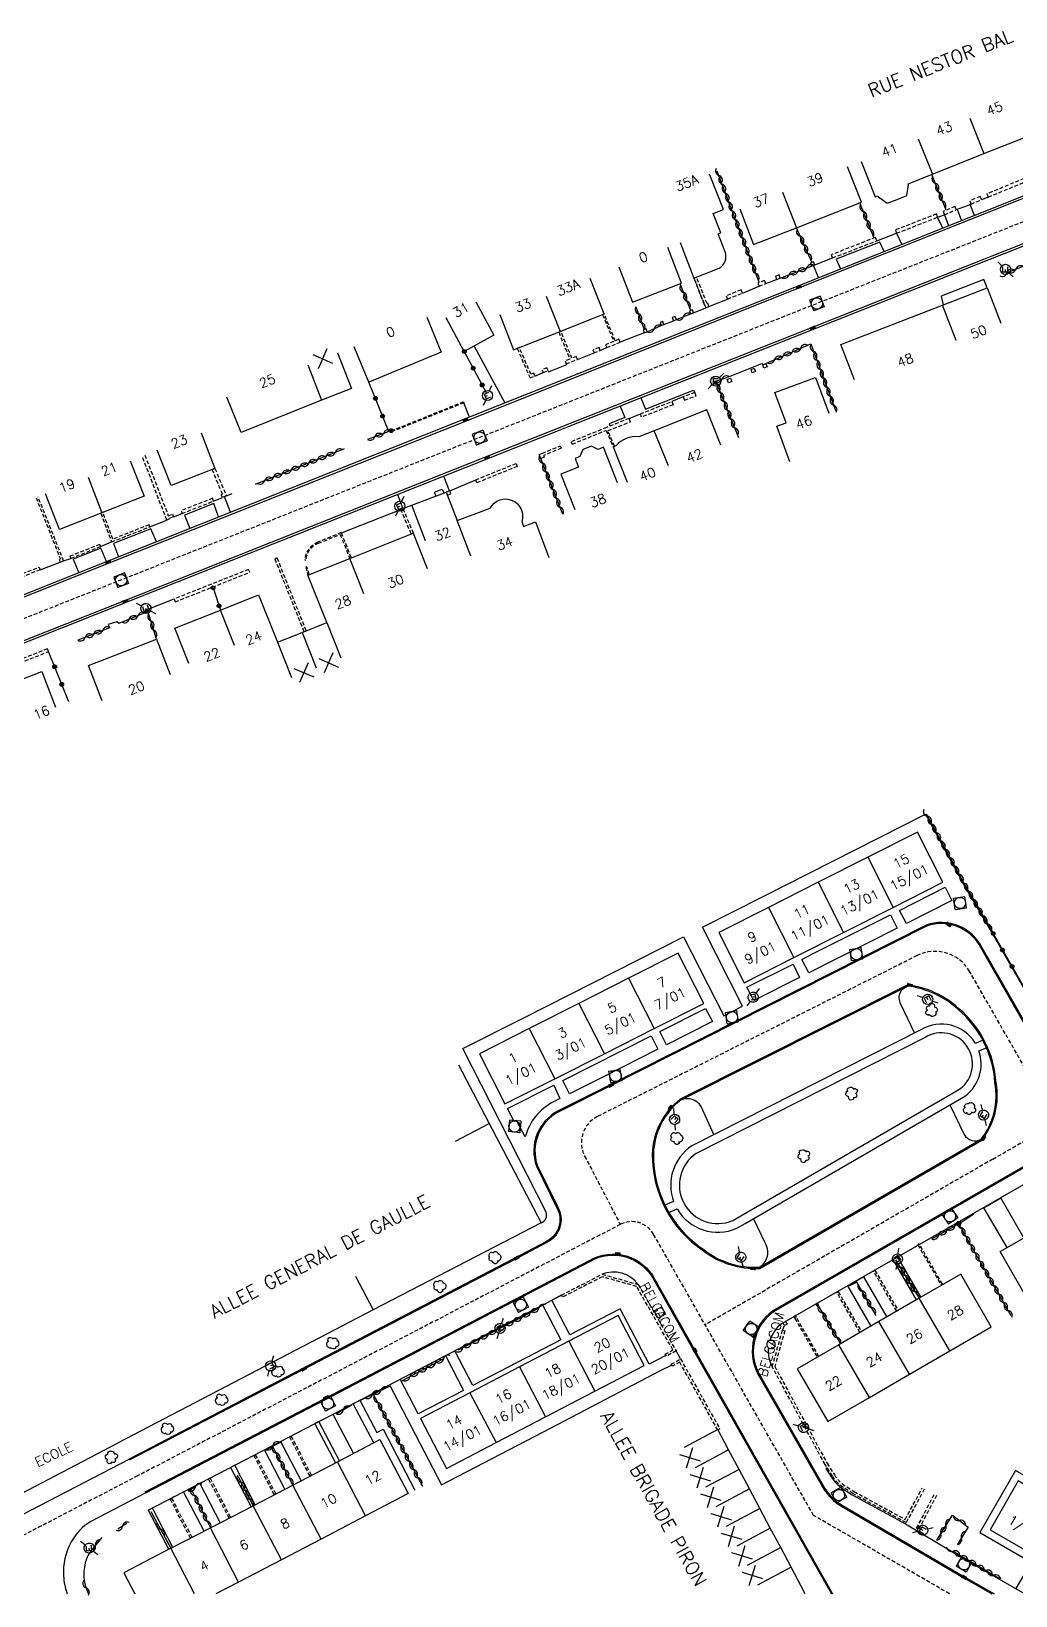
# Model space of a CAD drawing. Header units: millimetres. Extents: x 153000 to 154001, y 120000 to 121000.
# Drawn here: x 153397.5 to 153526.9, y 119999.7 to 120205.3 of the extents above; entities that cross this region are included whole.
import ezdxf
from ezdxf.enums import TextEntityAlignment as Align

# ---------------------------------------------------------------- set-up
doc = ezdxf.new("R2010")
doc.units = ezdxf.units.MM
doc.linetypes.add('DASHED', pattern=[0.75, 0.5, -0.25])
doc.layers.get('0').update_dxf_attribs({"linetype": 'CONTINUOUS'})
for name, color, linetype in [('W0001', 6, 'DASHED'), ('W0008', 7, 'CONTINUOUS'), ('W0100', 7, 'CONTINUOUS'), ('W0112', 1, 'DASHED'), ('W0300', 7, 'CONTINUOUS'), ('W0310', 3, 'CONTINUOUS'), ('W0322', 7, 'CONTINUOUS'), ('W0334', 7, 'CONTINUOUS'), ('W0400', 7, 'CONTINUOUS'), ('W0420', 7, 'CONTINUOUS'), ('W0471', 7, 'CONTINUOUS'), ('W0984', 7, 'CONTINUOUS'), ('W0989', 7, 'CONTINUOUS'), ('W0991', 7, 'CONTINUOUS'), ('W1102', 7, 'CONTINUOUS')]:
    doc.layers.add(name, color=color, linetype=linetype)
doc.styles.get("Standard").update_dxf_attribs({"font": 'romans.shx', "width": 0.85})

# ---------------------------------------------------------------- blocks, each defined once
blk = doc.blocks.new('T471')
for p, q in [((-0.333334, 0.333334), (-0.333334, -0.333334)), ((-0.333334, 0.333334), (0.333334, 0.333334)), ((-0.333334, 0), (0, 0)), ((0.500001, 0.500001), (1.000002, 1.000002)), ((-0.500001, -0.500001), (-1.000002, -1.000002)), ((-0.333334, -0.333334), (0.333334, -0.333334))]:
    blk.add_line(p, q)
blk.add_ellipse((0, 0), major_axis=(0.471405, 0.471405), ratio=1, start_param=5.4977871438, end_param=11.780972451)
blk = doc.blocks.new('T420')
for p, q in [((0.75, 0.75), (-0.75, 0.75)), ((-0.75, 0.75), (-0.75, -0.75)), ((0.75, 0.75), (0.75, -0.75)), ((0.75, -0.75), (-0.75, -0.75))]:
    blk.add_line(p, q)
blk.add_ellipse((0, 0), major_axis=(-0.53, 0.53), ratio=1, start_param=3.926991, end_param=10.210176)
blk = doc.blocks.new('T400')
for p, q in [((-0.15, 0.3), (0.15, 0.3)), ((-0.15, -0.25), (-0.15, 0.3)), ((-0.15, 0.15), (0.15, 0.15)), ((-0.15, 0), (0.15, 0)), ((0.15, 0.3), (0.15, -0.25)), ((-0.15, -0.15), (0.15, -0.15)), ((-0.15, -0.25), (-0.15, -0.3)), ((-0.15, -0.3), (0.15, -0.3)), ((0.15, -0.3), (0.15, -0.25))]:
    blk.add_line(p, q)
blk = doc.blocks.new('T300')
for p, q in [((-0.8, 0.51), (-0.86, 0.34)), ((-0.86, 0.34), (-0.86, 0.17)), ((-0.86, 0.17), (-0.74, 0.06)), ((-0.69, 0.63), (-0.8, 0.51)), ((-0.8, -0.06), (-0.74, 0.06)), ((-0.74, 0.06), (-0.69, 0.11)), ((-0.57, 0.69), (-0.69, 0.63)), ((-0.46, 0.69), (-0.57, 0.69)), ((-0.29, 0.63), (-0.46, 0.69)), ((-0.29, 0.63), (-0.17, 0.74)), ((-0.23, 0.57), (-0.29, 0.63)), ((-0.17, 0.74), (-0.06, 0.8)), ((-0.06, 0.8), (0.06, 0.8)), ((0.06, 0.8), (0.23, 0.74)), ((0.23, 0.74), (0.34, 0.63)), ((0.34, 0.63), (0.4, 0.51)), ((0.46, 0.46), (0.34, 0.46)), ((0.4, 0.51), (0.4, 0.46)), ((0.57, 0.4), (0.46, 0.46)), ((0.57, 0.4), (0.69, 0.29)), ((0.69, 0.29), (0.74, 0.17)), ((0.74, 0.06), (0.69, -0.17)), ((0.74, 0.17), (0.74, 0.06)), ((-0.8, -0.17), (-0.8, -0.06)), ((-0.8, -0.23), (-0.8, -0.17)), ((-0.74, -0.34), (-0.8, -0.23)), ((-0.69, -0.4), (-0.74, -0.34)), ((-0.51, -0.46), (-0.69, -0.4)), ((-0.4, -0.46), (-0.51, -0.46)), ((-0.4, -0.46), (-0.34, -0.46)), ((-0.34, -0.46), (-0.34, -0.4)), ((-0.34, -0.51), (-0.34, -0.46)), ((-0.29, -0.63), (-0.34, -0.51)), ((-0.17, -0.74), (-0.29, -0.63)), ((-0.06, -0.8), (-0.17, -0.74)), ((0.06, -0.8), (-0.06, -0.8)), ((0.17, -0.74), (0.06, -0.8)), ((0.23, -0.69), (0.17, -0.74)), ((0.29, -0.46), (0.23, -0.46)), ((0.29, -0.63), (0.23, -0.69)), ((0.46, -0.4), (0.29, -0.46)), ((0.34, -0.51), (0.29, -0.63)), ((0.34, -0.51), (0.34, -0.46)), ((0.57, -0.34), (0.46, -0.4)), ((0.63, -0.29), (0.57, -0.34)), ((0.69, -0.17), (0.63, -0.29))]:
    blk.add_line(p, q)
blk = doc.blocks.new('t310o')
at = {"color": 0, "linetype": 'Continuous'}
for centre, start, end in [((-0.5, 0.38), 216.8699, 323.1304), ((0.5, -0.37), 36.8699, 143.1303)]:
    blk.add_arc(centre, 0.625, start, end, dxfattribs=at)
blk = doc.blocks.new('t322o')
at = {"color": 0, "linetype": 'Continuous'}
for radius in [0.25, 0.15]:
    blk.add_circle((0, 0), radius, dxfattribs=at)
blk = doc.blocks.new('t991o')
at = {"color": 0, "linetype": 'Continuous'}
for p, q in [((-1, 1), (1, -1)), ((-1, -1), (1, 1))]:
    blk.add_line(p, q, dxfattribs=at)

msp = doc.modelspace()

# ---------------------------------------------------------------- linework, layer by layer
at = {"layer": 'W0001'}
for p, q in [((153523.89, 120057.11), (153539.33, 120066.02)), ((153523.89, 120057.11), (153486.08, 120035.34)), ((153518.2, 120000), (153500.34, 120010.29))]:
    msp.add_line(p, q, dxfattribs=at)
at = {"layer": 'W0001', "flags": 128}
msp.add_lwpolyline([(153546.02, 120187.52, -0.003209), (153544.46, 120186.82), (153499.65, 120169.08), (153456.79, 120152.05), (153409.24, 120133.17), (153360.86, 120113.97), (153300.6, 120089.8)], format="xyb", dxfattribs=at)
at = {"layer": 'W0001'}
for points in [[(153532.23, 120061.93), (153520.83, 120081.78, 0.398226), (153513.93, 120083.85), (153471.91, 120062.7, 0.418221), (153470.24, 120057.52), (153474.92, 120048.53)], [(153500.34, 120010.29), (153479.3, 120047.24, 0.40325), (153474.92, 120048.53), (153411.47, 120015.49)]]:
    msp.add_lwpolyline(points, format="xyb", dxfattribs=at)
at = {"layer": 'W0001', "flags": 128}
msp.add_lwpolyline([(153411.47, 120015.49), (153398.51, 120008.75), (153388.79, 120003.69), (153388.79, 120003.69)], dxfattribs=at)
at = {"layer": 'W0008'}
for points in [[(153308.64, 120131.62), (153315.93, 120103.23), (153315.64, 120103.13, 0.403208), (153320.73, 120100.85), (153341.36, 120109.05), (153348.57, 120111.93), (153359.45, 120116.17), (153408.09, 120135.57), (153455.13, 120154.3), (153498.85, 120171.75), (153543.61, 120189.61), (153543.55, 120189.75), (153545.29, 120190.37)], [(153617.71, 120087.38), (153601.62, 120096.42, 0.233074), (153597.01, 120095.98), (153570.05, 120080.48), (153534.88, 120060.11), (153494.99, 120037.19, 0.407781), (153493.39, 120028.22), (153501.68, 120013.76, 0.117629), (153503.92, 120011.56), (153519.79, 120002.29), (153523.77, 120000)], [(153529.96, 120071.54), (153522.34, 120084.81, 0.382654), (153515.17, 120087.72), (153473.38, 120066.6), (153466.83, 120063.31, 0.374894), (153464.04, 120056.24), (153466.7, 120050.8, -0.434135), (153465.28, 120046.15), (153460.96, 120043.89), (153433.09, 120029.38), (153410.45, 120017.58), (153410.38, 120017.71)], [(153412.55, 120013.27), (153412.48, 120013.4), (153436.01, 120025.62), (153470.87, 120043.8, -0.429069), (153479.47, 120041.31), (153484.96, 120031.62), (153502.84, 120000, 0.40713)]]:
    msp.add_lwpolyline(points, format="xyb", dxfattribs=at)
msp.add_lwpolyline([(153361.84, 120111.49), (153410.22, 120130.7), (153457.77, 120149.58), (153500.63, 120166.6), (153545.69, 120184.44)], dxfattribs=at)
at = {"layer": 'W0008', "flags": 128}
for points in [[(153301.74, 120087.21), (153297.45, 120085.49), (153294.38, 120081.19), (153294.06, 120076.91), (153357.47, 120030.99), (153386.21, 120010.19), (153389.18, 120008.12, 0.1029), (153390.05, 120007.73, 0.1654), (153391.67, 120008.02), (153410.38, 120017.71), (153410.38, 120017.71)], [(153412.55, 120013.27), (153405.35, 120009.48, 0.1436), (153402.76, 120006.81, 0.1436), (153401.74, 120002.34, 0.072366), (153402.22, 120000, 0.1286)]]:
    msp.add_lwpolyline(points, format="xyb", dxfattribs=at)
at = {"layer": 'W0008'}
msp.add_lwpolyline([(153493.26, 120042.76), (153522.45, 120059.61, 0.216518), (153524.32, 120067.14, 0.2039), (153519.4, 120076.92, 0.154888), (153512.7, 120080), (153482.79, 120064.99, 0.225492), (153479.13, 120057.76, 0.252645), (153485.8, 120045.11, 0.181581)], format="xyb", close=True, dxfattribs=at)
at = {"layer": 'W0100'}
for points in [[(153506.57, 120188.17), (153508.42, 120183.52), (153508.83, 120183.68), (153508.88, 120183.54), (153510.01, 120182.69), (153511.3, 120183.2), (153512.58, 120183.71), (153512.82, 120185.1), (153512.76, 120185.25), (153515.95, 120186.52), (153522.73, 120189.23), (153529.19, 120191.78), (153534.77, 120193.99), (153532.93, 120198.64)], [(153490.63, 120181.96), (153492.45, 120177.3), (153498.08, 120179.49), (153506.62, 120182.82), (153504.81, 120187.48)], [(153474.72, 120174.35), (153476.54, 120169.69), (153482.99, 120172.21), (153481.18, 120176.87)], [(153459.08, 120168.09), (153460.91, 120163.44), (153467.02, 120165.85), (153472.81, 120168.15), (153470.96, 120172.8)], [(153505.71, 120159.5), (153503.9, 120164.16), (153517.27, 120169.33), (153523.13, 120171.6), (153524.94, 120166.94)], [(153455.92, 120169.74), (153458.3, 120165.35), (153454.42, 120163.23), (153452.03, 120167.63)], [(153449.48, 120167.75), (153451.38, 120163.12), (153441.86, 120159.21), (153439.96, 120163.83)], [(153437.76, 120163.03), (153439.59, 120158.37), (153435.66, 120156.84), (153425.09, 120152.58), (153423.22, 120157.22)], [(153497.23, 120148.73), (153495.5, 120153.42), (153496.71, 120153.87), (153495.24, 120157.84), (153500.6, 120159.82), (153502.34, 120155.13)], [(153419.82, 120152.52), (153421.65, 120147.87), (153415.88, 120145.6), (153414.05, 120150.26)], [(153474.55, 120145.98), (153472.71, 120150.63), (153472.02, 120150.36), (153471.13, 120150.78), (153470.55, 120150.55), (153469.98, 120150.33), (153469.62, 120149.41), (153468.99, 120149.16), (153469.44, 120148.03), (153467.13, 120147.11), (153468.97, 120142.46)], [(153410.51, 120148.87), (153412.33, 120144.21), (153406.79, 120142.04), (153401.22, 120139.85), (153399.39, 120144.5)], [(153449.3, 120138.36), (153447.52, 120143.03), (153452.05, 120144.75), (153453.48, 120141)], [(153418.23, 120122.21), (153416.38, 120126.85), (153422.37, 120129.24), (153427.38, 120131.24), (153429.85, 120125.02), (153433.11, 120126.32), (153436.36, 120127.62), (153433.87, 120133.84), (153439.37, 120136.03), (153447.7, 120139.35), (153449.55, 120134.71)], [(153406.84, 120117.31), (153405.03, 120121.97), (153413.97, 120125.43), (153415.78, 120120.77)], [(153382.28, 120107.59), (153380.42, 120112.23), (153390.96, 120116.44), (153390.33, 120117.88), (153393.24, 120119), (153398.88, 120121.16), (153400.67, 120116.49)], [(153453.65, 120069.51), (153464.51, 120048.75), (153442.45, 120037.3), (153408.82, 120019.78)], [(153415.84, 120006.01), (153421.06, 120008.65), (153426.68, 120011.57), (153431.89, 120014.29), (153437.74, 120017.34), (153443.34, 120020.26), (153447.04, 120013.16), (153441.44, 120010.24), (153435.59, 120007.19), (153430.38, 120004.47), (153424.76, 120001.55), (153421.76, 120000)], [(153539.91, 120007.52), (153533.57, 120011.18), (153527.23, 120014.83), (153523.53, 120008.42), (153529.87, 120004.77), (153536.21, 120001.11), (153538.14, 120000)]]:
    msp.add_lwpolyline(points, dxfattribs=at)
for points in [[(153482.81, 120177.53), (153484.61, 120172.86), (153487.92, 120174.15, 0.35618), (153488.71, 120176.32), (153487.81, 120178.66), (153488.15, 120178.79), (153487.15, 120181.36), (153488.47, 120181.88), (153486.65, 120186.53)], [(153488.13, 120150.9), (153486.29, 120155.55), (153479.36, 120152.81), (153477.38, 120152.03, 0.231262), (153474.32, 120150.82), (153473.99, 120150.69), (153475.82, 120146.04)], [(153453.48, 120141), (153457.83, 120142.64, -0.920479), (153461.98, 120140.87), (153462.22, 120140.24), (153463.76, 120140.82), (153465.52, 120136.14)]]:
    msp.add_lwpolyline(points, format="xyb", dxfattribs=at)
for points in [[(153504.28, 120086.88), (153510.81, 120090.19), (153517.34, 120093.49), (153514, 120100.09), (153507.47, 120096.79), (153500.94, 120093.48), (153494.41, 120090.18), (153487.88, 120086.88), (153491.22, 120080.27), (153497.75, 120083.58)], [(153472.83, 120070.96), (153479.36, 120074.27), (153485.89, 120077.57), (153482.55, 120084.18), (153476.02, 120080.87), (153469.49, 120077.57), (153462.96, 120074.26), (153456.43, 120070.96), (153459.77, 120064.36), (153466.3, 120067.66)], [(153523.69, 120035.07), (153519.67, 120042), (153514.21, 120038.84), (153508.93, 120035.78), (153503.66, 120032.72), (153498.19, 120029.55), (153502.21, 120022.63), (153507.67, 120025.79), (153512.95, 120028.85), (153518.23, 120031.91)], [(153479.91, 120036.22), (153479.37, 120037.18), (153480.33, 120037.71), (153480.86, 120036.76)], [(153465.08, 120023.24), (153471.57, 120026.62), (153478.06, 120030), (153474.64, 120036.56), (153468.15, 120033.18), (153461.66, 120029.8), (153455.17, 120026.42), (153448.68, 120023.04), (153452.1, 120016.48), (153458.59, 120019.86)]]:
    msp.add_lwpolyline(points, close=True, dxfattribs=at)
at = {"layer": 'W0100', "flags": 128}
msp.add_lwpolyline([(153547.28, 120057.9), (153551.28, 120050.96), (153545.31, 120047.51), (153540.08, 120044.5), (153534.9, 120041.51), (153528.86, 120038.02), (153524.86, 120044.96), (153530.89, 120048.43), (153536.09, 120051.44), (153541.31, 120054.45)], close=True, dxfattribs=at)
at = {"layer": 'W0100'}
msp.add_lwpolyline([(153494.91, 120032.24, 12.783104), (153494.74, 120032.21, 0.078228)], format="xyb", close=True, dxfattribs=at)
at = {"layer": 'W0100', "flags": 128}
for points in [[(153499.24, 120000), (153498.75, 120000.93), (153497.38, 120003.5), (153496.01, 120006.07), (153494.64, 120008.64), (153493.27, 120011.2), (153491.9, 120013.77), (153490.54, 120016.34), (153489.17, 120018.91), (153487.75, 120021.57), (153483.34, 120019.22)], [(153389.69, 120014.96), (153386.73, 120010.93), (153388.9, 120009.33), (153388.9, 120009.31), (153391.56, 120010.77), (153408.82, 120019.78), (153408.82, 120019.78)], [(153415.84, 120006.01), (153409.69, 120002.74), (153411.11, 120000)]]:
    msp.add_lwpolyline(points, dxfattribs=at)
at = {"layer": 'W0112'}
for points in [[(153528, 120185.95), (153523.12, 120183.93), (153523.29, 120183.51), (153528.18, 120185.52)], [(153521.03, 120182.6), (153522.41, 120183.17), (153522.23, 120183.6), (153520.86, 120183.02)], [(153511.24, 120178.75), (153516.64, 120180.87), (153516.47, 120181.29), (153511.08, 120179.17)], [(153517.55, 120181.19), (153519.1, 120181.86), (153518.92, 120182.28), (153517.37, 120181.61)], [(153508.47, 120178.2), (153502.66, 120175.93), (153502.83, 120175.51), (153508.63, 120177.77)], [(153500.07, 120174.44), (153500.48, 120174.6), (153500.32, 120175.02), (153499.91, 120174.87)], [(153484.61, 120172.86), (153485.99, 120169.37)], [(153493.88, 120172.57), (153493, 120172.22), (153493.17, 120171.79), (153494.05, 120172.14)], [(153495.79, 120173.28), (153495.32, 120173.13), (153495.46, 120172.69), (153495.93, 120172.84)], [(153490.81, 120171.32), (153488.85, 120170.53), (153489.02, 120170.11), (153490.98, 120170.9)], [(153484.16, 120168.17), (153484.55, 120168.3), (153484.42, 120168.7), (153484.03, 120168.57)], [(153472.6, 120168.06), (153474.07, 120164.54), (153472.99, 120164.1), (153473.14, 120163.73), (153474.49, 120164.27), (153474.9, 120164.45), (153474.73, 120164.84), (153474.33, 120164.66), (153474.34, 120164.65), (153474.27, 120164.62), (153472.81, 120168.15)], [(153480.51, 120167.15), (153480.15, 120167.01), (153480.3, 120166.62), (153480.66, 120166.75)], [(153482.15, 120167.82), (153481.75, 120167.67), (153481.9, 120167.27), (153482.3, 120167.42)], [(153466.83, 120165.77), (153468.29, 120162.23), (153467.68, 120161.99), (153467.83, 120161.6), (153469.29, 120162.18), (153469.13, 120162.57), (153468.56, 120162.34), (153467.11, 120165.88)], [(153478.31, 120166.21), (153477.93, 120166.07), (153478.08, 120165.67), (153478.46, 120165.81)], [(153461.38, 120163.62), (153463.06, 120159.75), (153463.7, 120160), (153463.55, 120160.39), (153463.17, 120160.24), (153461.66, 120163.73)], [(153472.13, 120163.74), (153471.32, 120163.43), (153471.47, 120163.05), (153472.27, 120163.36)], [(153464.79, 120160.44), (153465.43, 120160.68), (153465.28, 120161.07), (153464.64, 120160.83)], [(153492.54, 120161.01), (153492.71, 120160.59), (153492.28, 120160.41), (153492.11, 120160.84)], [(153494.06, 120161.64), (153494.24, 120161.21), (153493.81, 120161.04), (153493.64, 120161.47)], [(153489.4, 120159.72), (153489.58, 120159.3), (153489.15, 120159.12), (153488.97, 120159.55)], [(153444.82, 120152.8), (153454.29, 120156.62), (153454.35, 120156.48), (153444.87, 120152.66)], [(153477.56, 120155.03), (153481.69, 120156.65), (153481.86, 120156.22), (153477.73, 120154.6)], [(153484.73, 120157.82), (153483.2, 120157.25), (153483.36, 120156.81), (153484.89, 120157.39)], [(153476.08, 120154.43), (153473.13, 120153.24), (153468.48, 120151.36), (153468.6, 120151.05), (153473.07, 120152.86), (153473.99, 120150.69), (153474.17, 120150.76), (153473.3, 120152.81), (153476.25, 120153.99)], [(153464.9, 120149.32), (153464.5, 120149.15), (153464.28, 120149.68), (153464.68, 120149.85), (153467.04, 120150.82), (153467.16, 120150.51), (153464.81, 120149.54)], [(153461.39, 120148.12), (153456.07, 120145.97), (153455.92, 120146.36), (153461.23, 120148.51)], [(153421.64, 120147.86), (153423.15, 120144.26), (153422.63, 120144.04), (153422.48, 120144.4), (153422.64, 120144.47), (153421.28, 120147.71)], [(153421.33, 120143.93), (153417.19, 120142.3), (153417.33, 120141.94), (153421.47, 120143.57)], [(153452.2, 120144.36), (153452.67, 120144.54), (153452.52, 120144.93), (153452.05, 120144.75)], [(153406.65, 120141.98), (153408.07, 120138.2), (153413.09, 120140.19), (153412.99, 120140.46), (153408.24, 120138.58), (153406.92, 120142.09)], [(153447.44, 120139.25), (153446.09, 120142.48), (153446.35, 120142.59), (153447.7, 120139.35)], [(153402.7, 120136.04), (153406.61, 120137.6), (153406.5, 120137.87), (153402.59, 120136.31)], [(153393.01, 120136.59), (153394.26, 120133.22), (153398.53, 120134.88), (153398.66, 120134.53), (153394.39, 120132.87), (153394.43, 120132.78), (153392.22, 120131.95), (153392.1, 120132.27), (153393.99, 120132.98), (153392.68, 120136.47)], [(153433.64, 120126.53), (153429.82, 120136.1), (153429.52, 120135.97), (153433.34, 120126.41)], [(153416.43, 120130.33), (153426.22, 120134.21), (153426.07, 120134.58), (153416.28, 120130.71)], [(153434.01, 120133.9), (153433.73, 120134.93), (153433.58, 120134.89), (153433.87, 120133.84)], [(153412.53, 120129.29), (153412.94, 120129.43), (153413.07, 120129.05), (153412.66, 120128.91)], [(153399.63, 120124.15), (153394.42, 120122.1), (153394.56, 120121.74), (153399.77, 120123.79)], [(153517.26, 120040.7), (153514.23, 120045.95), (153514.04, 120045.84), (153517.08, 120040.59)], [(153480.84, 120031.48), (153481.85, 120032.04), (153477.09, 120040.37), (153472.54, 120041.65), (153467.31, 120038.97), (153467.18, 120039.23), (153472.51, 120041.98), (153477.29, 120040.63), (153482.26, 120031.92), (153480.99, 120031.22)], [(153508.22, 120042.39), (153508.4, 120042.5), (153511.44, 120037.23), (153511.26, 120037.13)], [(153503.39, 120039.59), (153503.57, 120039.69), (153506.61, 120034.43), (153506.43, 120034.33)], [(153500.74, 120037.83), (153500.96, 120037.96), (153500.83, 120038.17), (153500.62, 120038.05)], [(153496.33, 120035.59), (153496.65, 120035.77), (153496.84, 120035.43), (153496.52, 120035.25)], [(153501.04, 120031.2), (153498.08, 120036.3), (153497.96, 120036.52), (153497.74, 120036.4), (153497.87, 120036.18), (153500.82, 120031.08)], [(153487.75, 120021.51), (153482.73, 120030.45), (153481.74, 120029.9), (153481.6, 120030.16), (153482.84, 120030.86), (153488.01, 120021.66)], [(153431.64, 120020.72), (153434.33, 120015.57), (153434.14, 120015.47), (153431.46, 120020.62)], [(153429.45, 120013.02), (153426.76, 120018.18), (153426.95, 120018.28), (153429.64, 120013.12)], [(153423.51, 120009.93), (153420.82, 120015.09), (153421.01, 120015.19), (153423.7, 120010.02)], [(153418.45, 120007.29), (153415.76, 120012.45), (153415.95, 120012.55), (153418.64, 120007.39)]]:
    msp.add_lwpolyline(points, close=True, dxfattribs=at)
for points in [[(153485.99, 120169.38), (153486.16, 120168.96), (153486.58, 120169.12), (153486.42, 120169.55), (153486.33, 120169.51), (153484.95, 120173)], [(153412.43, 120149.62), (153415.51, 120141.63), (153416.05, 120141.85), (153416.2, 120141.49), (153415.68, 120141.28), (153415.67, 120141.28), (153415.69, 120141.22), (153415.32, 120141.08), (153412.08, 120149.48)], [(153398.13, 120144), (153401.34, 120135.96), (153401.16, 120135.89), (153401.31, 120135.54), (153401.75, 120135.71), (153398.4, 120144.11)], [(153514.21, 120045.97), (153514.04, 120045.84)], [(153508.37, 120042.46), (153508.22, 120042.39)], [(153416.23, 120012.75), (153416.08, 120012.65)], [(153516.49, 120012.92), (153514.14, 120008.48), (153513.87, 120008.62), (153516.21, 120013.06)]]:
    msp.add_lwpolyline(points, dxfattribs=at)
msp.add_lwpolyline([(153439.58, 120136.12), (153438.26, 120139.42), (153435.19, 120138.16, 0.288829), (153433.44, 120135.83), (153433.58, 120135.82, -0.289044), (153435.25, 120138.02), (153438.1, 120139.19), (153439.37, 120136.03)], format="xyb", close=True, dxfattribs=at)
msp.add_lwpolyline([(153514.88, 120013.76), (153512.49, 120009.35), (153505.51, 120013.16), (153503.88, 120014.21, -0.066491), (153502.81, 120015.45), (153501.84, 120016.99), (153494.9, 120029.84), (153496.25, 120034.66), (153496.54, 120034.57), (153495.23, 120029.88), (153502.11, 120017.15), (153503.06, 120015.63, 0.071639), (153504.08, 120014.44), (153505.44, 120013.58), (153505.65, 120013.44), (153512.37, 120009.77), (153514.61, 120013.91)], format="xyb", dxfattribs=at)
at = {"layer": 'W0310'}
msp.add_line((153522.19, 120043.71), (153526.28, 120036.55), dxfattribs=at)
for points in [[(153493.18, 120172.31), (153487.68, 120186.92)], [(153517.76, 120181.78), (153515.89, 120186.49)], [(153508.28, 120178.13), (153506.43, 120182.74)], [(153525.74, 120173.55), (153546.55, 120181.99), (153550.73, 120182.56), (153552.61, 120180.87), (153561.39, 120165.33), (153549.13, 120159.3)], [(153500.11, 120174.95), (153498.08, 120179.49)], [(153495.93, 120172.84), (153500.07, 120174.44)], [(153484.18, 120168.62), (153482.78, 120172.12)], [(153476.97, 120169.11), (153478.07, 120166.12)], [(153478.46, 120165.81), (153480.3, 120166.62)], [(153482.3, 120167.42), (153484.16, 120168.17)], [(153494.06, 120161.64), (153499.95, 120164.23), (153503.2, 120155.45)], [(153490.52, 120151.88), (153487.47, 120159.32), (153488.95, 120159.82)], [(153444.49, 120152.73), (153441.71, 120151.67)], [(153438.62, 120150.44), (153426.93, 120145.76)], [(153467.39, 120141.84), (153464.43, 120149.23)], [(153423.15, 120144.26), (153423.92, 120144.57)], [(153412.64, 120128.96), (153409.01, 120127.5)], [(153413.97, 120125.43), (153412.87, 120128.98)], [(153407.77, 120126.93), (153403.64, 120125.29)], [(153515.13, 120102.46), (153520.31, 120092.97), (153523.93, 120086.75)], [(153522.19, 120043.71), (153519.43, 120048.63), (153515.84, 120046.6)], [(153511.12, 120043.9), (153514.21, 120038.83)], [(153508.58, 120036.55), (153506.03, 120040.94), (153504.98, 120040.41)], [(153464.19, 120037.5), (153453.63, 120031.99)], [(153500.87, 120037.91), (153503.87, 120032.84)], [(153451.68, 120030.85), (153446.17, 120027.94)], [(153444.59, 120027.25), (153442.46, 120026.25), (153440.86, 120025.44)], [(153439.57, 120024.76), (153437.55, 120023.6)], [(153442.46, 120026.25), (153448.91, 120014.13)], [(153430.39, 120019.98), (153429.23, 120019.37), (153428.14, 120018.75)], [(153429.23, 120019.37), (153431.89, 120014.29)], [(153424.65, 120015.47), (153426.68, 120011.57)], [(153419.04, 120013.99), (153418.52, 120013.74), (153418.12, 120013.48)], [(153418.52, 120013.74), (153421.06, 120008.65)], [(153516.52, 120007.06), (153518.58, 120010.32), (153520.67, 120008.77), (153519.23, 120006.5)], [(153518.68, 120005.6), (153524.76, 120002.01)]]:
    msp.add_lwpolyline(points, dxfattribs=at)
at = {"layer": 'W0310', "flags": 128}
for points in [[(153413.24, 120010.83), (153415.84, 120006.01), (153415.84, 120006.01)], [(153410.08, 120009.22), (153408.9, 120008.5), (153408.9, 120008.5)]]:
    msp.add_lwpolyline(points, dxfattribs=at)
msp.add_lwpolyline([(153406.79, 120007.39), (153405.44, 120005.75, 0.1204), (153404.53, 120003.79, 0.0967), (153404.5, 120001.55, 0.067161), (153405.01, 120000, 0.0895)], format="xyb", dxfattribs=at)
at = {"layer": 'W0322'}
for points in [[(153454.42, 120163.23), (153457.33, 120157.76)], [(153444.81, 120152.83), (153444.49, 120152.73), (153441.86, 120159.21)], [(153421.4, 120132.18), (153422.37, 120129.24)], [(153402.44, 120117.18), (153399.77, 120123.79)], [(153523.93, 120086.75), (153530.81, 120074.74)], [(153519.43, 120048.63), (153521.38, 120049.94)]]:
    msp.add_lwpolyline(points, dxfattribs=at)
at = {"layer": 'W0334'}
msp.add_line((153437.16, 120023.58), (153439.84, 120018.44), dxfattribs=at)
for points in [[(153315.93, 120103.23, 0.401314), (153320.62, 120101.13), (153341.25, 120109.33), (153348.46, 120112.21), (153359.34, 120116.45), (153407.98, 120135.85), (153455.02, 120154.58), (153498.74, 120172.03), (153543.5, 120189.89), (153545.24, 120190.51)], [(153464.51, 120048.75, 0.423106), (153465.18, 120050.16), (153454.23, 120071.64), (153462.23, 120075.69), (153483.24, 120086.32), (153488.52, 120075.93), (153491.01, 120077.19), (153485.71, 120087.57), (153493.69, 120091.61), (153515.06, 120102.42), (153520.23, 120092.92), (153523.85, 120086.71), (153524.33, 120085.87), (153531.96, 120072.59, 0.305263)], [(153617.64, 120087.24), (153601.56, 120096.29, 0.232617), (153597.08, 120095.85), (153570.13, 120080.35), (153534.96, 120059.98), (153495.07, 120037.06, 0.407709), (153493.52, 120028.3), (153501.81, 120013.84, 0.117518), (153504, 120011.69), (153519.87, 120002.42), (153524.07, 120000)], [(153616.56, 120085.64), (153600.77, 120094.54, 0.224247), (153598.07, 120094.22), (153571.08, 120078.7), (153535.91, 120058.33), (153496.11, 120035.46, 0.15145), (153494.59, 120033.31)], [(153530.1, 120071.61), (153522.48, 120084.88, 0.382857), (153515.11, 120087.85), (153473.31, 120066.73), (153466.76, 120063.45, 0.375355), (153463.9, 120056.18), (153466.57, 120050.73, -0.434787), (153465.21, 120046.29), (153460.9, 120044.03), (153433.02, 120029.52), (153410.38, 120017.71)], [(153512.73, 120079.84, 0.062212), (153511.86, 120079.26, 0.272777), (153511.68, 120077.67), (153513.6, 120073.68)], [(153514.45, 120074.11), (153484.34, 120058.86, 0.350126), (153481.94, 120051.53), (153480.8, 120051.05)], [(153522.59, 120072.72), (153521.61, 120072.32, 0.411965), (153514.45, 120074.11)], [(153515, 120073.11), (153484.92, 120057.87, 0.910099), (153489.71, 120049.05), (153490.76, 120049.66), (153518.66, 120065.81), (153519.66, 120066.39, 0.941174), (153515, 120073.11, 1.08474)], [(153479.88, 120071.56), (153472.71, 120067.94), (153468.23, 120065.7, 0.212434)], [(153481.32, 120050.09), (153482.39, 120050.58, 0.381846), (153490.23, 120048.03), (153491.33, 120048.67), (153519.23, 120064.82), (153520.3, 120065.44, 0.325758), (153522.06, 120071.35), (153523.06, 120071.74)], [(153487.24, 120060.33), (153485.56, 120064.02, 0.37907), (153482.87, 120064.87)], [(153518.24, 120064.25), (153520.13, 120060.33, 0.416804), (153522.35, 120059.72, 0.416804)], [(153493.22, 120042.91, 0.421092), (153493.95, 120046.12), (153492.42, 120049.3)], [(153412.55, 120013.27), (153436.08, 120025.49), (153470.94, 120043.67, -0.429383), (153479.33, 120041.24), (153484.83, 120031.55), (153502.67, 120000, 0.40783)], [(153477.29, 120040.63, 0.343989), (153472.51, 120041.98, 0.343989)], [(153494.39, 120032.34, 0.146454), (153494.9, 120029.84)], [(153502.11, 120016.57), (153501.96, 120016.48), (153502.66, 120015.35, 0.067095), (153503.77, 120014.07), (153505.42, 120013.02), (153512.4, 120009.2), (153512.49, 120009.35)]]:
    msp.add_lwpolyline(points, format="xyb", dxfattribs=at)
for points in [[(153361.95, 120111.21), (153410.33, 120130.42), (153457.88, 120149.3), (153500.74, 120166.32), (153545.83, 120184.18)], [(153522.41, 120183.17), (153523.29, 120183.51)], [(153517.3, 120179.44), (153516.64, 120180.87), (153517.55, 120181.19), (153518.08, 120179.75)], [(153519.1, 120181.86), (153521.03, 120182.6)], [(153519.2, 120181.89), (153519.79, 120180.43)], [(153521.49, 120181.11), (153520.91, 120182.55)], [(153508.63, 120177.77), (153511.24, 120178.75), (153511.92, 120177.29)], [(153509.61, 120176.37), (153509.04, 120177.58), (153503.32, 120175.36), (153503.85, 120174.07)], [(153500.48, 120174.6), (153502.83, 120175.51)], [(153501, 120172.94), (153500.3, 120174.52)], [(153523.13, 120171.6), (153522.73, 120172.67), (153517.11, 120170.48), (153517.37, 120169.37)], [(153480.66, 120166.75), (153481.9, 120167.27)], [(153455.7, 120163.93), (153459.74, 120156.47)], [(153469.29, 120162.18), (153471.47, 120163.05)], [(153472.27, 120163.36), (153473.14, 120163.73)], [(153463.7, 120160), (153464.79, 120160.44)], [(153465.43, 120160.68), (153465.49, 120160.54), (153467.89, 120161.5), (153467.83, 120161.6)], [(153488.95, 120159.82), (153493.55, 120161.65), (153493.64, 120161.47)], [(153455.09, 120154.61), (153454.35, 120156.48)], [(153477.63, 120157.15), (153478.26, 120155.66), (153484.55, 120158.12), (153484.73, 120157.82)], [(153483.2, 120157.25), (153481.69, 120156.65)], [(153474.91, 120156.06), (153475.52, 120154.53), (153473.48, 120153.73), (153473.6, 120153.43)], [(153476.08, 120154.43), (153477.56, 120155.03)], [(153452.47, 120144.92), (153451.76, 120146.71)], [(153452.52, 120144.93), (153455.92, 120146.36)], [(153421.47, 120143.57), (153422.63, 120144.04)], [(153423.69, 120142.11), (153422.91, 120144.16)], [(153445.64, 120144.44), (153446.35, 120142.59), (153447.52, 120143.03)], [(153450.69, 120144.24), (153450.5, 120144.76), (153451.52, 120145.14), (153451.72, 120144.63)], [(153416.2, 120141.49), (153417.33, 120141.94)], [(153422.13, 120141.48), (153421.49, 120143.27), (153417.63, 120141.73), (153418.33, 120139.97)], [(153438.27, 120139.39), (153446.09, 120142.48)], [(153413.97, 120138.23), (153413.23, 120139.93), (153408.29, 120138.01), (153408.95, 120136.23)], [(153413.09, 120140.19), (153415.32, 120141.08)], [(153406.61, 120137.6), (153408.07, 120138.2)], [(153398.66, 120134.53), (153401.31, 120135.54)], [(153401.75, 120135.71), (153402.7, 120136.04)], [(153407.41, 120135.62), (153406.66, 120137.4), (153403, 120135.95), (153403.75, 120134.16)], [(153412.94, 120129.43), (153416.28, 120130.71)], [(153409.01, 120127.5), (153408.74, 120127.71), (153407.62, 120127.34), (153407.77, 120126.93)], [(153468.23, 120065.7), (153467.38, 120067.43), (153479, 120073.31), (153479.88, 120071.56)], [(153525.76, 120045.48), (153522.72, 120050.73), (153524.93, 120052), (153527.96, 120046.74)], [(153513.85, 120038.63), (153510.81, 120043.91), (153511.37, 120044.23), (153514.42, 120038.95)], [(153507.88, 120035.17), (153504.83, 120040.47), (153506.91, 120041.66), (153509.96, 120036.36)], [(153412.89, 120010.98), (153437.09, 120023.55), (153467.18, 120039.23), (153465.93, 120038.59)], [(153464.72, 120037.96), (153467.11, 120033.38), (153455.56, 120027.37), (153453.18, 120031.94)], [(153480.93, 120031.32), (153478.72, 120030.17), (153474.93, 120037.45), (153468.31, 120034.01), (153465.93, 120038.59)], [(153451.94, 120031.29), (153454.33, 120026.73), (153448.37, 120023.63), (153445.99, 120028.19)], [(153482.84, 120030.86), (153482.26, 120031.92)], [(153444.58, 120027.45), (153451.42, 120014.32), (153465.82, 120021.82), (153480.22, 120029.32), (153481.65, 120030.06)], [(153442.51, 120019.83), (153439.83, 120024.97), (153440.71, 120025.44), (153442.93, 120021.18), (153443.76, 120021.61), (153447.93, 120013.62)], [(153438.01, 120017.48), (153435.32, 120022.63), (153434.79, 120022.35), (153437.47, 120017.2)], [(153430.85, 120013.75), (153428.16, 120018.91), (153430.28, 120020.01), (153432.97, 120014.86)], [(153426.94, 120011.71), (153424.25, 120016.88), (153423.71, 120016.6), (153426.41, 120011.44)], [(153420.22, 120008.21), (153417.52, 120013.38), (153419.64, 120014.49), (153422.34, 120009.31)], [(153540.41, 120008.39), (153526.87, 120016.2), (153522.17, 120008.06), (153528.91, 120004.17), (153526.91, 120000.68)], [(153416.12, 120006.08), (153413.42, 120011.26), (153412.89, 120010.98), (153415.59, 120005.8)], [(153512.4, 120009.2), (153520.87, 120004.15), (153528.08, 120000)]]:
    msp.add_lwpolyline(points, dxfattribs=at)
at = {"layer": 'W0334', "flags": 128}
for points in [[(153494.05, 120172.14), (153495.46, 120172.69)], [(153490.98, 120170.9), (153493.17, 120171.79)], [(153484.55, 120168.3), (153486.16, 120168.96)], [(153486.58, 120169.12), (153489.02, 120170.11)], [(153478.08, 120165.67), (153474.9, 120164.45)], [(153496.25, 120034.66), (153496.52, 120035.25)]]:
    msp.add_lwpolyline(points, dxfattribs=at)
at = {"layer": 'W0334'}
for points in [[(153518.51, 120091.09), (153512.55, 120088.07), (153511.61, 120089.78), (153517.61, 120092.84)], [(153511.33, 120087.45), (153499.69, 120081.57), (153498.8, 120083.34), (153500.37, 120084.16), (153510.43, 120089.22)], [(153498.5, 120080.97), (153492.5, 120077.94), (153491.57, 120079.69), (153497.65, 120082.74)], [(153481, 120072.13), (153480.12, 120073.86), (153486.14, 120076.9), (153487.05, 120075.19)]]:
    msp.add_lwpolyline(points, close=True, dxfattribs=at)
for points in [[(153493.22, 120042.91), (153522.35, 120059.72, 0.215961), (153524.17, 120067.13, 0.204121), (153519.3, 120076.8, 0.153982), (153512.73, 120079.84), (153482.87, 120064.87, 0.225082), (153479.28, 120057.76, 0.252744), (153485.89, 120045.23, 0.18087)], [(153466.15, 120064.65, 0.212434), (153462.44, 120060.03), (153461.27, 120062.17), (153460.97, 120062.05), (153460.12, 120063.77), (153466.19, 120066.81), (153466.97, 120065.06)]]:
    msp.add_lwpolyline(points, format="xyb", close=True, dxfattribs=at)
at = {"layer": 'W1102'}
for p, q in [((153520.88, 120193.87), (153522.73, 120189.23)), ((153514.1, 120191.16), (153515.95, 120186.52)), ((153496.26, 120184.15), (153498.08, 120179.49)), ((153465.18, 120170.5), (153467.02, 120165.85)), ((153519.07, 120164.67), (153517.27, 120169.33)), ((153433.84, 120161.49), (153435.66, 120156.84)), ((153481.28, 120148.19), (153479.36, 120152.81)), ((153404.97, 120146.69), (153406.79, 120142.04)), ((153455.27, 120136.33), (153453.48, 120141)), ((153441.22, 120131.39), (153439.37, 120136.03)), ((153424.22, 120124.6), (153422.37, 120129.24)), ((153436.36, 120127.62), (153438.21, 120122.97)), ((153433.11, 120126.32), (153434.96, 120121.68)), ((153429.85, 120125.02), (153431.71, 120120.38)), ((153507.47, 120096.79), (153510.81, 120090.19)), ((153500.94, 120093.48), (153504.28, 120086.88)), ((153494.41, 120090.18), (153497.75, 120083.58)), ((153476.02, 120080.87), (153479.36, 120074.27)), ((153469.49, 120077.57), (153472.83, 120070.96)), ((153462.96, 120074.26), (153466.3, 120067.66)), ((153453.27, 120059.45), (153457.69, 120061.78)), ((153440.14, 120041.73), (153442.45, 120037.3)), ((153518.23, 120031.91), (153514.21, 120038.84)), ((153512.95, 120028.85), (153508.93, 120035.78)), ((153468.15, 120033.18), (153471.57, 120026.62)), ((153507.67, 120025.79), (153503.66, 120032.72)), ((153461.66, 120029.8), (153465.08, 120023.24)), ((153455.17, 120026.42), (153458.59, 120019.86)), ((153489.17, 120018.91), (153484.75, 120016.56)), ((153441.44, 120010.24), (153437.74, 120017.34)), ((153490.54, 120016.34), (153486.12, 120013.99)), ((153435.59, 120007.19), (153431.89, 120014.29)), ((153491.9, 120013.77), (153487.49, 120011.42)), ((153430.38, 120004.47), (153426.68, 120011.57)), ((153493.27, 120011.2), (153488.86, 120008.85)), ((153424.76, 120001.55), (153421.06, 120008.65)), ((153494.64, 120008.64), (153490.23, 120006.28)), ((153496.01, 120006.07), (153491.6, 120003.72)), ((153497.38, 120003.5), (153492.96, 120001.15))]:
    msp.add_line(p, q, dxfattribs=at)
at = {"layer": 'W1102', "flags": 128}
msp.add_lwpolyline([(153418.95, 120000), (153415.84, 120006.01), (153415.84, 120006.01)], dxfattribs=at)

# ---------------------------------------------------------------- block references
at = {"layer": 'W0300'}
for p, rotation in [((153515.83, 120076.56), 295.6899591739161), ((153505.34, 120065.85), 115.640539921334), ((153520.91, 120063.79), 58.40881875957789), ((153482.4, 120059.82), 354.902774894361), ((153499.06, 120057.63), 115.640539921334), ((153437.03, 120032.93), 207.43636820605), ((153429.83, 120029.23), 207.499047889367), ((153422.43, 120025.51), 207.499047889367), ((153415.3, 120021.7), 207.499047889367), ((153408.04, 120018.02), 98.20849999999999)]:
    msp.add_blockref('T300', p, dxfattribs=dict(at, rotation=rotation))
for p in [(153458.49, 120044.16), (153451.24, 120040.36)]:
    msp.add_blockref('T300', p, dxfattribs=at)
at = {"layer": 'W0310'}
for p, rotation in [((153487.9, 120186.35), 110.607984401992), ((153488.34, 120185.18), 110.607984401992), ((153488.78, 120184.01), 110.607984401992), ((153516.36, 120185.31), 111.69784839993), ((153516.82, 120184.15), 111.69784839993), ((153489.22, 120182.84), 110.607984401992), ((153517.28, 120182.99), 111.69784839993), ((153489.66, 120181.67), 110.607984401992), ((153490.1, 120180.5), 110.607984401992), ((153506.89, 120181.6), 111.805304464486), ((153507.35, 120180.44), 111.805304464486), ((153490.54, 120179.33), 110.607984401992), ((153490.98, 120178.16), 110.607984401992), ((153498.58, 120178.37), 114.06639693952), ((153507.81, 120179.28), 111.805304464486), ((153491.42, 120176.99), 110.607984401992), ((153491.86, 120175.82), 110.607984401992), ((153499.09, 120177.23), 114.06639693952), ((153499.6, 120176.09), 114.06639693952), ((153492.3, 120174.65), 110.607984401992), ((153499.43, 120174.19), 21.0747478303547), ((153526.9, 120174.02), 22.0866919704708), ((153492.74, 120173.48), 110.607984401992), ((153497.1, 120173.29), 21.0747478303547), ((153498.26, 120173.74), 21.0747478303547), ((153525.74, 120173.55), 22.0866919704708), ((153483.23, 120170.98), 111.738896354846), ((153483.7, 120169.82), 111.738896354846), ((153477.31, 120168.17), 290.167999595899), ((153477.74, 120167), 290.167999595899), ((153479.38, 120166.21), 23.5439668026713), ((153483.23, 120167.8), 21.953764694405), ((153495.21, 120162.14), 23.7322366203105), ((153496.35, 120162.65), 23.7322366203105), ((153497.5, 120163.15), 23.7322366203105), ((153498.64, 120163.65), 23.7322366203105), ((153500.33, 120163.23), 290.2680039122581), ((153500.76, 120162.06), 290.2680039122581), ((153501.19, 120160.88), 290.2680039122581), ((153501.63, 120159.71), 290.2680039122581), ((153487.61, 120158.97), 112.334618098929), ((153488.29, 120159.6), 18.6983970877901), ((153488.09, 120157.81), 112.334618098929), ((153502.06, 120158.54), 290.2680039122581), ((153502.49, 120157.36), 290.2680039122581), ((153488.56, 120156.65), 112.334618098929), ((153489.04, 120155.5), 112.334618098929), ((153502.93, 120156.19), 290.2680039122581), ((153489.51, 120154.34), 112.334618098929), ((153489.99, 120153.18), 112.334618098929), ((153442.64, 120152.02), 200.976812566768), ((153443.81, 120152.47), 200.976812566768), ((153436.3, 120149.51), 201.807325826215), ((153437.46, 120149.97), 201.807325826215), ((153431.66, 120147.65), 201.807325826215), ((153432.82, 120148.11), 201.807325826215), ((153433.98, 120148.58), 201.807325826215), ((153435.14, 120149.04), 201.807325826215), ((153464.7, 120148.57), 111.816907098169), ((153465.16, 120147.41), 111.816907098169), ((153428.18, 120146.26), 201.807325826215), ((153429.34, 120146.72), 201.807325826215), ((153430.5, 120147.19), 201.807325826215), ((153465.63, 120146.25), 111.816907098169), ((153466.09, 120145.09), 111.816907098169), ((153466.56, 120143.93), 111.816907098169), ((153467.02, 120142.77), 111.816907098169), ((153410.37, 120128.05), 201.878424037095), ((153411.53, 120128.51), 201.878424037095), ((153413.23, 120127.82), 107.217542198546), ((153413.6, 120126.63), 107.217542198546), ((153404.57, 120125.66), 201.757059576848), ((153405.73, 120126.12), 201.757059576848), ((153406.89, 120126.59), 201.757059576848), ((153515.3, 120102.16), 298.596048665862), ((153515.9, 120101.06), 298.596048665862), ((153516.5, 120099.97), 298.596048665862), ((153517.09, 120098.87), 298.596048665862), ((153517.69, 120097.77), 298.596048665862), ((153518.29, 120096.67), 298.596048665862), ((153518.89, 120095.58), 298.596048665862), ((153519.49, 120094.48), 298.596048665862), ((153520.09, 120093.38), 298.596048665862), ((153520.7, 120092.3), 300.202775434958), ((153521.33, 120091.21), 300.202775434958), ((153521.96, 120090.13), 300.202775434958), ((153522.59, 120089.05), 300.202775434958), ((153523.22, 120087.97), 300.202775434958), ((153516.73, 120047.1), 209.460072457755), ((153517.82, 120047.72), 209.460072457755), ((153518.9, 120048.33), 209.460072457755), ((153519.75, 120048.07), 119.252442744695), ((153520.36, 120046.98), 119.252442744695), ((153520.97, 120045.89), 119.252442744695), ((153521.58, 120044.8), 119.252442744695), ((153511.74, 120042.89), 301.411109239917), ((153522.19, 120043.71), 119.252442744695), ((153522.81, 120042.63), 299.7267004899467), ((153512.39, 120041.82), 301.411109239917), ((153513.04, 120040.75), 301.411109239917), ((153523.43, 120041.54), 299.7267004899467), ((153524.05, 120040.45), 299.7267004899467), ((153506.7, 120039.79), 120.058763194194), ((153507.32, 120038.71), 120.058763194194), ((153513.69, 120039.69), 301.411109239917), ((153524.67, 120039.37), 299.7267004899467), ((153525.29, 120038.28), 299.7267004899467), ((153461.97, 120036.34), 207.543690778561), ((153463.08, 120036.92), 207.543690778561), ((153464.19, 120037.5), 207.543690778561), ((153501.45, 120036.93), 300.59119415354), ((153507.95, 120037.63), 120.058763194194), ((153525.91, 120037.2), 299.7267004899467), ((153458.65, 120034.61), 207.543690778561), ((153459.76, 120035.19), 207.543690778561), ((153460.87, 120035.76), 207.543690778561), ((153502.09, 120035.85), 300.59119415354), ((153502.72, 120034.78), 300.59119415354), ((153454.22, 120032.3), 207.543690778561), ((153455.32, 120032.87), 207.543690778561), ((153456.43, 120033.45), 207.543690778561), ((153457.54, 120034.03), 207.543690778561), ((153503.36, 120033.7), 300.59119415354), ((153450.57, 120030.26), 207.880384142547), ((153451.68, 120030.85), 207.880384142547), ((153447.26, 120028.51), 207.880384142547), ((153448.36, 120029.1), 207.880384142547), ((153449.47, 120029.68), 207.880384142547), ((153442.33, 120026.18), 206.733697999858), ((153443.46, 120026.71), 205.120550759584), ((153438.49, 120024.14), 209.738189854587), ((153443.05, 120025.14), 298.048074676033), ((153443.63, 120024.04), 298.048074676033), ((153444.22, 120022.94), 298.048074676033), ((153444.81, 120021.83), 298.048074676033), ((153445.4, 120020.73), 298.048074676033), ((153445.99, 120019.63), 298.048074676033), ((153429.24, 120019.45), 209.780075958405), ((153429.68, 120018.5), 297.666547615033), ((153430.26, 120017.39), 297.666547615033), ((153446.57, 120018.52), 298.048074676033), ((153447.16, 120017.42), 298.048074676033), ((153430.84, 120016.28), 297.666547615033), ((153447.75, 120016.32), 298.048074676033), ((153419.04, 120013.99), 205.781015305149), ((153425.06, 120014.68), 117.5310843480041), ((153425.64, 120013.57), 117.5310843480041), ((153431.42, 120015.18), 297.666547615033), ((153448.34, 120015.21), 298.048074676033), ((153418.94, 120012.9), 296.578138955797), ((153419.49, 120011.78), 296.578138955797), ((153426.21, 120012.46), 117.5310843480041), ((153420.05, 120010.66), 296.578138955797), ((153420.61, 120009.54), 296.578138955797), ((153519.5, 120009.64), 323.363485094072), ((153409.5, 120008.87), 211.0399960060695), ((153414.5, 120008.48), 298.323446320356), ((153517.05, 120007.9), 57.77353728095161), ((153517.72, 120008.96), 57.77353728095161), ((153519.76, 120007.34), 237.573652885195), ((153405.93, 120006.34), 230.5222828842558), ((153518.68, 120005.6), 329.496603827312), ((153519.75, 120004.96), 329.496603827312), ((153520.83, 120004.33), 329.496603827312), ((153521.91, 120003.69), 329.496603827312), ((153522.99, 120003.06), 329.496603827312), ((153524.06, 120002.43), 329.496603827312), ((153404.7, 120000.78), 288.0469412449411)]:
    msp.add_blockref('t310o', p, dxfattribs=dict(at, rotation=rotation))
at = {"layer": 'W0322'}
for p, rotation in [((153454.42, 120163.23), 298.037219438162), ((153455.59, 120161.03), 298.037219438162), ((153456.77, 120158.82), 298.037219438162), ((153442.74, 120157.06), 112.097937800963), ((153443.68, 120154.74), 112.097937800963), ((153444.81, 120152.83), 196.8290471892381), ((153421.4, 120132.18), 288.439051887232), ((153422.19, 120129.81), 288.439051887232), ((153400.57, 120121.81), 112.0105791803307), ((153401.51, 120119.49), 112.0105791803307), ((153523.93, 120086.75), 299.8160556951751), ((153525.17, 120084.58), 299.8160556951751), ((153526.42, 120082.41), 299.8160556951751), ((153519.43, 120048.63), 33.8613963483085)]:
    msp.add_blockref('t322o', p, dxfattribs=dict(at, rotation=rotation))
at = {"layer": 'W0400'}
for p, rotation in [((153498.39, 120171.69), 111.7600926765336), ((153500.25, 120166.3), 111.6567378715241), ((153454.58, 120154.24), 111.715538291901), ((153457.44, 120149.29), 111.6594868687058), ((153407.63, 120135.54), 111.7412559792116), ((153409.91, 120130.42), 111.6525787318822), ((153518.06, 120087.94), 230.615463397833), ((153512.96, 120080), 256.4218255865339), ((153473.7, 120066.83), 296.80845592553), ((153481.54, 120063.86), 318.069564929459), ((153522.67, 120059.9), 148.4088187595779), ((153461.31, 120044.13), 297.658319286286), ((153474.57, 120044.65), 266.1084214983426), ((153492.39, 120042.74), 84.90277489436093), ((153492.63, 120033.93), 162.1933372838593), ((153484.72, 120031.97), 29.568420885351), ((153433.36, 120029.56), 297.499047889367), ((153436.27, 120025.77), 117.5773691203556), ((153520.12, 120002.18), 59.79361723406006)]:
    msp.add_blockref('T400', p, dxfattribs=dict(at, rotation=rotation))
at = {"layer": 'W0420'}
for p, rotation in [((153500.77, 120169.53), 21.6567378715242), ((153456.44, 120151.9), 21.6594868687058), ((153409.32, 120133.17), 21.6525787318822), ((153519.58, 120090.76), 189.412271142316), ((153505.95, 120084.05), 189.412271142316), ((153489.61, 120075.77), 189.412271142316), ((153474.3, 120068.04), 189.412271142316), ((153461.03, 120061.4), 354.902774894361), ((153518.26, 120049.59), 33.8613963483085), ((153461.85, 120037.97), 27.57736912035561), ((153492.13, 120034.79), 235.130664632937), ((153436.5, 120025), 27.57736912035561), ((153503.66, 120012.98), 299.568420885351), ((153520.1, 120003.89), 329.7936172340601)]:
    msp.add_blockref('T420', p, dxfattribs=dict(at, rotation=rotation))
at = {"layer": 'W0471'}
for p, rotation in [((153525.55, 120174.01), 90), ((153457.47, 120157.44), 21.7155382919011), ((153445.95, 120142.9), 21.7145966874752), ((153412.57, 120129.46), 107.217542198546), ((153492.4, 120078.38), 189.412271142316), ((153515.33, 120078.1), 295.6899591739161), ((153482.06, 120062.33), 228.069564929459), ((153522.68, 120062.9), 58.40881875957789), ((153490.76, 120044.23), 57.8422977742851), ((153511.35, 120044), 217.256510327085), ((153459.13, 120034.87), 27.57736912035561), ((153428.96, 120029.95), 207.499047889367), ((153499.01, 120021.85), 299.568420885351), ((153514.68, 120008.36), 329.7936172340601), ((153405.1, 120006.01), 98.20849999999999)]:
    msp.add_blockref('T471', p, dxfattribs=dict(at, rotation=rotation))
msp.add_blockref('T471', (153487.47, 120159.32), dxfattribs=at)
at = {"layer": 'W0991'}
for p, rotation in [((153435.79, 120162.26), 291.3953154756347), ((153436.58, 120122.32), 291.7457518101393), ((153433.33, 120121.03), 291.7457518093438), ((153484.05, 120017.89), 28.04750454797308), ((153485.44, 120015.27), 28.04750454922011), ((153486.81, 120012.71), 28.04750454922011), ((153488.18, 120010.14), 28.04750454922011), ((153489.54, 120007.57), 28.04750454922011), ((153490.91, 120005), 28.04750454922011), ((153492.28, 120002.43), 28.04750454922011)]:
    msp.add_blockref('t991o', p, dxfattribs=dict(at, rotation=rotation))

# ---------------------------------------------------------------- texts
at = {"layer": 'W0984'}
for s, rotation, p in [('BELGACOM', 299.3078, (153480.12, 120036.97)), ('BELGACOM', 74.3225, (153494.74, 120032.77)), ('ECOLE', 25.3533, (153400.47, 120018.32))]:
    msp.add_text(s, height=1.25, rotation=rotation, dxfattribs=at).set_placement(p, align=Align.MIDDLE)
at = {"layer": 'W0989'}
for s, rotation, p in [('RUE NESTOR BAL', 21.6035, (153517, 120201.11)), ('ALLEE GENERAL DE GAULLE', 27.5049, (153435.42, 120044.34)), ('ALLEE BRIGADE PIRON', 299.152, (153479.31, 120012.5))]:
    msp.add_text(s, height=1.75, rotation=rotation, dxfattribs=at).set_placement(p, align=Align.MIDDLE)
at = {"layer": 'W0991'}
for s, rotation, p in [('45', 21.6002, (153524.12, 120195.15)), ('43', 21.7628, (153517.49, 120192.52)), ('41', 21.708, (153510.34, 120189.67)), ('35A', 21.2903, (153483.66, 120185.37)), ('39', 21.2777, (153500.53, 120185.81)), ('37', 21.2563, (153493.45, 120183.06)), ('0', 21.2652, (153477.95, 120175.61)), ('33A', 21.6989, (153468.07, 120171.64)), ('31', 28.507, (153453.98, 120168.68)), ('33', 21.5514, (153462.13, 120169.29)), ('0', 22.3419, (153444.72, 120165.79)), ('50', 21.1496, (153522.01, 120165.81)), ('48', 21.1502, (153512.39, 120162.09)), ('25', 21.9324, (153428.52, 120159.35)), ('46', 20.3152, (153499.05, 120153.92)), ('23', 21.4177, (153416.94, 120151.39)), ('42', 21.56, (153484.67, 120149.53)), ('21', 21.3757, (153407.74, 120147.78)), ('40', 21.56, (153478.51, 120147.1)), ('19', 21.4619, (153402.18, 120145.6)), ('38', 21.56, (153471.98, 120143.65)), ('32', 20.9343, (153451.56, 120139.23)), ('34', 20.625, (153459.73, 120138.01)), ('30', 21.7146, (153445.39, 120133.05)), ('28', 21.7444, (153438.47, 120130.29)), ('24', 21.7468, (153426.73, 120125.6)), ('22', 21.7045, (153421.23, 120123.4)), ('20', 21.1578, (153411.31, 120119.04)), ('16', 20.966, (153398.84, 120115.79)), ('15', 26.8375, (153511.85, 120096.25)), ('15/01', 26.8375, (153512.96, 120094.05)), ('13/01', 26.8375, (153506.43, 120090.75)), ('13', 26.8375, (153505.32, 120092.94)), ('11', 26.8375, (153498.79, 120089.64)), ('11/01', 26.8375, (153499.9, 120087.44)), ('9', 26.8375, (153492.26, 120086.33)), ('9/01', 26.8375, (153493.37, 120084.14)), ('7', 26.8375, (153480.39, 120080.33)), ('7/01', 26.8375, (153481.5, 120078.13)), ('5/01', 26.8375, (153474.97, 120074.83)), ('5', 26.8375, (153473.86, 120077.02)), ('3', 26.8375, (153467.33, 120073.72)), ('3/01', 26.8375, (153468.44, 120071.53)), ('1', 26.8375, (153460.8, 120070.42)), ('1/01', 26.8375, (153461.91, 120068.22)), ('28', 30.0884, (153518.95, 120036.95)), ('20', 27.5095, (153472.53, 120032.69)), ('26', 30.0884, (153513.58, 120033.84)), ('20/01', 27.5095, (153473.67, 120030.51)), ('24', 30.0884, (153508.3, 120030.78)), ('18/01', 27.5095, (153467.18, 120027.13)), ('18', 27.5095, (153466.04, 120029.31)), ('16', 27.5095, (153459.55, 120025.93)), ('22', 30.0884, (153502.93, 120027.67)), ('16/01', 27.5095, (153460.69, 120023.75)), ('14', 27.5095, (153453.06, 120022.55)), ('14/01', 27.5095, (153454.2, 120020.37)), ('12', 27.5302, (153442.39, 120015.25)), ('10', 27.5302, (153436.58, 120012.22)), ('1/01', 330.0284, (153527.94, 120008.74)), ('8', 27.5302, (153430.86, 120009.24)), ('6', 27.5302, (153425.45, 120006.42)), ('4', 27.5302, (153420.23, 120003.7))]:
    msp.add_text(s, height=1.25, rotation=rotation, dxfattribs=at).set_placement(p, align=Align.MIDDLE)

doc.saveas('drawing.dxf')
